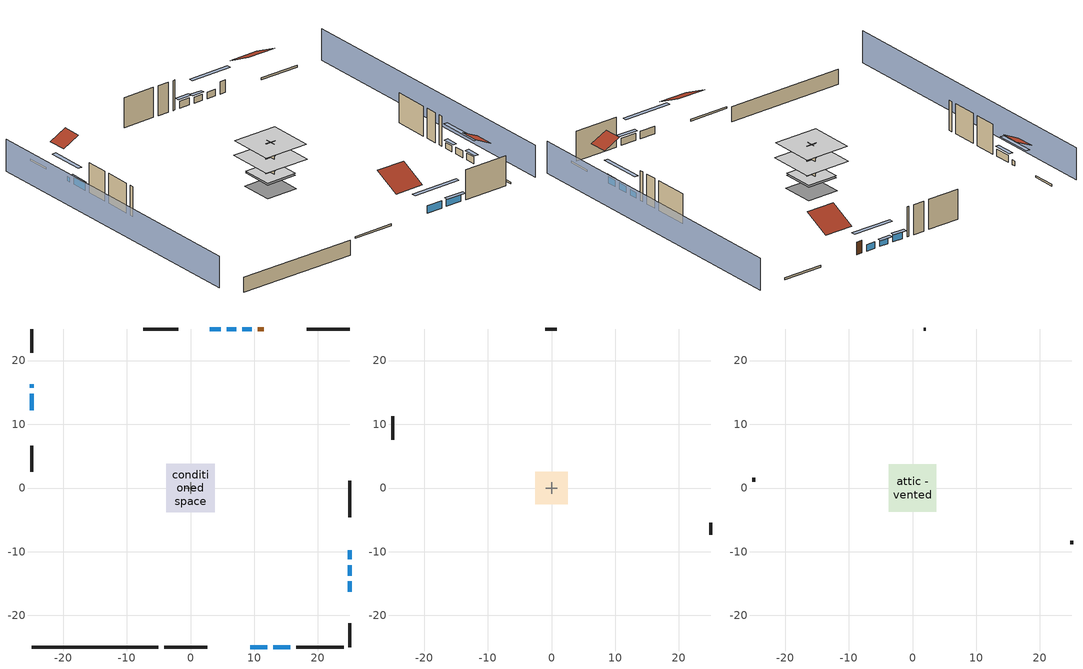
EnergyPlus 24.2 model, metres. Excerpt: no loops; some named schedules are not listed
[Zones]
conditioned space
 floor to garage (Floor1 construction): -2.59,-2.59 -2.59,2.59 2.59,2.59 2.59,-2.59 z0.3
 floor adiabatic (AdiabaticFloorConstruction): -3.82,-3.82 -3.82,3.82 3.82,3.82 3.82,-3.82 z2.74
 floor foundation (Slab2 construction): -2.7,-2.7 -2.7,2.7 2.7,2.7 2.7,-2.7 z-2.13
 wall outside (RimJoist1 construction): -4.12,-24.95 2.62,-24.95 z0.3:0.61
 wall outside (RimJoist2 construction): -24.95,24.95 -24.95,21.2 z0.3:0.61
 wall outside (RimJoist3 construction): 24.95,24.95 18.21,24.95 z0.3:0.61
 wall outside (RimJoist4 construction): 24.95,-24.95 24.95,-21.2 z0.3:0.61
 wall outside (AdiabaticWallConstruction 1): 11.48,24.95 10.57,24.95 z0.3:2.34
 wall outside (AdiabaticWallConstruction): 9.35,-24.95 12.04,-24.95 / 12.97,-24.95 15.66,-24.95 / -24.95,14.78 -24.95,12.16 z0.3:1.49; 24.95,-16.29 24.95,-14.67 / 24.95,-13.74 24.95,-12.12 z0.3:1.4; -24.95,16.29 -24.95,15.71 z0.3:1.07; 9.64,24.95 8.1,24.95 z0.3:1.34; 7.17,24.95 5.68,24.95 z0.3:1.28; 4.75,24.95 3.01,24.95 z0.3:1.46; 24.95,-11.19 24.95,-9.78 z0.3:1.25
 wall outside (Wall3 construction): 16.59,-24.95 24.02,-24.95 z0.3:5.18
 wall outside (Wall4 construction): -24.95,6.65 -24.95,2.52 z0.3:5.18
 wall outside (Wall7 construction): -1.95,24.95 -7.44,24.95 z0.3:5.18
 wall outside (Wall8 construction): 24.95,-4.56 24.95,1.13 z0.3:5.18
 wall foundation (FoundationWall1 construction): -24.95,-24.95 -5.05,-24.95 z-2.13:0.3
 wall to garage (Wall5 construction): 0.91,0 -0.91,0 z0.3:5.18
 wall to garage (Wall6 construction): 0,0.91 0,-0.91 z0.3:5.18
 window (WindowConstruction): 9.35,-24.95 12.04,-24.95 z0.3:1.49
 window (WindowConstruction 9): 24.95,-16.29 24.95,-14.67 z0.3:1.4
 window (WindowConstruction 1): 12.97,-24.95 15.66,-24.95 z0.3:1.49
 window (WindowConstruction 2): -24.95,16.29 -24.95,15.71 z0.3:1.07
 window (WindowConstruction 3): -24.95,14.78 -24.95,12.17 z0.3:1.49
 window (WindowConstruction 4): 9.64,24.95 8.1,24.95 z0.3:1.34
 window (WindowConstruction 5): 7.17,24.95 5.68,24.95 z0.3:1.28
 window (WindowConstruction 6): 4.75,24.95 3.01,24.95 z0.3:1.46
 window (WindowConstruction 7): 24.95,-13.74 24.95,-12.12 z0.3:1.4
 window (WindowConstruction 8): 24.95,-11.19 24.95,-9.78 z0.3:1.25
 door (Door): 11.48,24.95 10.57,24.95 z0.3:2.34
 ceiling adiabatic (AdiabaticFloorConstruction): 3.82,-3.82 3.82,3.82 -3.82,3.82 -3.82,-3.82 z2.74
garage
 floor foundation (Slab1 construction): -2.59,-2.59 -2.59,2.59 2.59,2.59 2.59,-2.59 z0
 wall outside (Wall1 construction): -24.95,11.24 -24.95,7.58 z0.3:5.18
 wall outside (Wall12 construction): 24.95,-7.31 24.95,-5.48 z0.3:5.18
 wall outside (Wall2 construction): 0.81,24.95 -1.02,24.95 z0.3:5.18
attic - vented
 floor to conditioned space (Floor2 construction Reversed): -3.74,-3.74 -3.74,3.74 3.74,3.74 3.74,-3.74 z5.18
 wall outside (Wall10 construction): 24.95,-8.85 24.95,-8.24 z0.3:5.18
 wall outside (Wall11 construction): 2.08,24.95 1.74,24.95 z0.3:5.18
 wall outside (Wall9 construction): -24.95,1.59 -24.95,0.98 z0.3:5.18
 roof outside (Roof1 construction): 8.42,-24.95,5.18 8.42,-20.59,7.36 3.55,-20.59,7.36 3.55,-24.95,5.18
 roof outside (Roof2 construction): -24.95,17.21,5.18 -22.22,17.21,6.55 -22.22,20.27,6.55 -24.95,20.27,5.18
 roof outside (Roof3 construction): 24.95,-17.21,5.18 22.22,-17.21,6.55 22.22,-20.27,6.55 24.95,-20.27,5.18
 roof outside (Roof4 construction): 12.41,24.95,5.18 12.41,20.59,7.36 17.28,20.59,7.36 17.28,24.95,5.18
shading: -29.52,24.95 -29.52,-24.95 / 29.52,-24.95 29.52,24.95 z0:5.18; 14.78,-24.95 6.61,-24.95 6.61,-25.56 14.78,-25.56 z4.24; 24.95,-14.36 24.95,-16.59 25.56,-16.59 25.56,-14.36 z1.71; 15.96,-24.95 12.66,-24.95 12.66,-25.56 15.96,-25.56 z1.8; -24.95,12.97 -24.95,19.03 -25.56,19.03 -25.56,12.97 z3.81; -24.95,11.86 -24.95,15.09 -25.56,15.09 -25.56,11.86 z1.8; 5.35,24.95 12.38,24.95 12.38,25.56 5.35,25.56 z4.08; 5.38,24.95 7.47,24.95 7.47,25.56 5.38,25.56 z1.58; 2.71,24.95 5.06,24.95 5.06,25.56 2.71,25.56 z1.77; 24.95,-9.38 24.95,-16.48 25.56,-16.48 25.56,-9.38 z4.15; 24.95,-9.47 24.95,-11.5 25.56,-11.5 25.56,-9.47 z1.55
[Building]
Building 1: Terrain=Suburbs
[Site:Location]
Portland Intl Arpt_OR: Latitude {deg}=45.59; Longitude {deg}=-122.6; Time Zone {hr}=-8; Elevation {m}=33; Keep Site Location Information=Yes
[Site:GroundTemperature:Shallow]
10.2558, 8.96328, 8.85977, 9.47314, 11.9355, 14.3863, 16.5111, 17.8571, 17.9714, 16.8767, 14.8061, 12.4304
[Site:WaterMainsTemperature]
Calculation Method=Schedule; Temperature Schedule=mains temperature schedule
[Material] Roughness=Rough; Thermal Absorptance=0.9
Name | Thickness {m} | Conductivity {W/m-K} | Density {kg/m3} | Specific Heat {J/kg-K} | Solar Absorptance | Visible Absorptance
asphalt or fiberglass shingles | 0.00635 | 0.162714 | 1121.4 | 1465.45 | 0.85 | 0.85
ceiling loosefill ins | 0.254 | 0.0480833 | 16.02 | 1046.75 | 0.7 | 0.7
ceiling stud and cavity | 0.1397 | 0.104117 | 65.682 | 1177.47 | 0.7 | 0.7
composite shingle siding | 0.00635 | 0.162714 | 1121.4 | 1465.45 | 0.7 | 0.7
concrete 4.0 in. | 0.1016 | 1.803125 | 2242.8 | 837.4 | 0.7 | 0.7
concrete 8.0 in. | 0.2032 | 1.803125 | 2242.8 | 837.4 | 0.7 | 0.7
door material | 0.04445 | 0.0612267 | 512.64 | 1214.23 | 0.7 | 0.7
exterior vertical ins | 0.077724 | 0.029427 | 32.04 | 1214.23 | 0.7 | 0.7
floor covering | 0.0127 | 0.0433444 | 54.468 | 1339.84 | 0.6 | 0.6
floor covering 1 | 0.0127 | 0.0450781 | 54.468 | 1339.84 | 0.9 | 0.9
floor rigid ins; wall rigid ins 3 | 0.512978 | 0.029427 | 32.04 | 1214.23 | 0.7 | 0.7
floor stud and cavity | 0.1397 | 0.923637 | 92.3553 | 1139.71 | 0.7 | 0.7
floor stud and cavity 1 | 0.1397 | 1.75129 | 37.0049 | 1207.88 | 0.7 | 0.7
furniture material conditioned space 1; furniture material garage 1 | 0.1524 | 0.115458 | 640.8 | 1214.23 | 0.6 | 0.6
gypsum board | 0.0127 | 0.160291 | 801 | 837.4 | 0.6 | 0.6
gypsum board 1 | 0.0127 | 0.160291 | 801 | 837.4 | 0.7 | 0.7
osb sheathing 0.5 in. | 0.0127 | 0.115458 | 512.64 | 1214.23 | 0.6 | 0.6
osb sheathing 0.5 in. 1 | 0.0127 | 0.115458 | 512.64 | 1214.23 | 0.7 | 0.7
osb sheathing 0.75 in. | 0.01905 | 0.115458 | 512.64 | 1214.23 | 0.7 | 0.7
osb sheathing 2.0 in. | 0.0508 | 0.115458 | 512.64 | 1214.23 | 0.7 | 0.7
rim joist rigid ins; wall rigid ins; wall rigid ins 1; wall rigid ins 2 | 0.051816 | 0.029427 | 32.04 | 1214.23 | 0.7 | 0.7
rim joist stud and cavity | 0.0508 | 0.0640738 | 125.044 | 1163.47 | 0.6 | 0.6
roof rigid ins | 0.00281632 | 0.029427 | 32.04 | 1214.23 | 0.7 | 0.7
wall stud and cavity | 0.1397 | 0.348479 | 139.0536 | 1170.24 | 0.6 | 0.6
wall stud and cavity 1 | 0.1397 | 0.207325 | 139.0536 | 1170.24 | 0.7 | 0.7
wall stud and cavity 2 | 0.1397 | 0.222524 | 139.0536 | 1170.24 | 0.7 | 0.7
wall stud and cavity 3 | 0.0889 | 0.380278 | 52.3479 | 1209.89 | 0.7 | 0.7
wall stud and cavity 4 | 0.0889 | 0.391764 | 83.0341 | 1211.67 | 0.7 | 0.7
wood siding; wood siding 1 | 0.0254 | 0.102417 | 544.68 | 1172.36 | 0.7 | 0.7
[WindowMaterial:SimpleGlazingSystem]
WindowMaterial: U-Factor {W/m2-K}=2.78222; Solar Heat Gain Coefficient=0.56
[Construction]
AdiabaticFloorConstruction: floor stud and cavity 1, floor rigid ins, osb sheathing 0.75 in., floor covering
AdiabaticWallConstruction: wood siding, wall rigid ins 3, wall stud and cavity 3, gypsum board
AdiabaticWallConstruction 1: wood siding 1, wall rigid ins 3, wall stud and cavity 3, gypsum board
Door: door material
Floor1 construction: floor stud and cavity, osb sheathing 0.75 in., floor covering
Floor2 construction Reversed: gypsum board, ceiling stud and cavity, ceiling loosefill ins
FoundationWall1 construction: concrete 8.0 in., gypsum board 1
furniture construction conditioned space 1: furniture material conditioned space 1
furniture construction garage 1: furniture material garage 1
PartitionWallConstruction: gypsum board, wall stud and cavity 4, gypsum board
RimJoist1 construction; RimJoist2 construction; RimJoist3 construction; RimJoist4 construction: composite shingle siding, rim joist rigid ins, osb sheathing 2.0 in., rim joist stud and cavity
Roof1 construction; Roof2 construction; Roof3 construction; Roof4 construction: asphalt or fiberglass shingles, roof rigid ins, osb sheathing 0.5 in.
Slab1 construction: concrete 4.0 in.
Slab2 construction: concrete 4.0 in., floor covering 1
Wall1 construction; Wall10 construction; Wall11 construction; Wall12 construction; Wall2 construction; Wall9 construction: composite shingle siding, osb sheathing 0.5 in. 1, wall stud and cavity
Wall3 construction; Wall4 construction: composite shingle siding, wall rigid ins, osb sheathing 0.5 in. 1, wall stud and cavity 1, gypsum board
Wall5 construction: wall rigid ins 1, osb sheathing 0.5 in. 1, wall stud and cavity 2, gypsum board
Wall6 construction: wall rigid ins 2, osb sheathing 0.5 in. 1, wall stud and cavity 2, gypsum board
Wall7 construction; Wall8 construction: composite shingle siding, wall rigid ins 2, osb sheathing 0.5 in. 1, wall stud and cavity 1, gypsum board
WindowConstruction; WindowConstruction 1; WindowConstruction 2; WindowConstruction 3; WindowConstruction 4; WindowConstruction 5; WindowConstruction 6; WindowConstruction 7; WindowConstruction 8; WindowConstruction 9: WindowMaterial
[Zone] Multiplier=1; Part of Total Floor Area=Yes
Name | Volume {m3}
attic - vented | 31.1204
conditioned space | 278.185
garage | 65.242
[Space]
Name | Zone | Volume {m3}
attic - vented 1 | attic - vented | 31.1204
conditioned space 1 | conditioned space | 278.185
garage 1 | garage | 65.242
[ZoneInfiltration:EffectiveLeakageArea] Schedule=Always On Discrete
Name | Zone or Space | Effective Air Leakage Area {cm2} | Stack Coefficient | Wind Coefficient
infil attic - vented 1 | attic - vented 1 | 1861.9 | 0.000116217 | 4.097e-05
infil garage 1 | garage 1 | 203.878 | 0.000129147 | 4.64657e-05
[ZoneMixing]
whole house fan mix: Zone or Space=attic - vented; Schedule=Always On Continuous; Design Flow Rate Calculation Method=Flow/Zone; Design Flow Rate {m3/s}=0; Source Zone or Space=conditioned space
[SurfaceProperty:ExposedFoundationPerimeter] Exposed Perimeter Calculation Method=TotalExposedPerimeter
Name | Total Exposed Perimeter {m}
Slab2 | 19.90344
Slab1 | 14.6304
[SurfaceProperty:IncidentSolarMultiplier] Incident Solar Multiplier=1; Incident Solar Multiplier Schedule=trans schedule winter=0.85 summer=0.7
Window1; Window10; Window2; Window3; Window4; Window5; Window6; Window7; Window8; Window9
[InternalMass]
Name | Construction | Zone or ZoneList | Space or SpaceList | Surface Area {m2}
furniture mass conditioned space 1 | furniture construction conditioned space 1 | conditioned space | conditioned space 1 | 45.63397
partition wall mass | PartitionWallConstruction | conditioned space | conditioned space 1 | 114.085
furniture mass garage 1 | furniture construction garage 1 | garage | garage 1 | 2.67561
[Lights] Design Level Calculation Method=LightingLevel; Return Air Fraction=0; Fraction Radiant=0.6; Fraction Visible=0.2; Fraction Replaceable=1
Name | Zone or ZoneList or Space or SpaceList | Schedule | Lighting Level {W}
interior lighting | conditioned space 1 | lighting_interior | 213.448
garage lighting | garage 1 | lighting_garage | 10.8156
[People]
occupants: Zone or ZoneList or Space or SpaceList=conditioned space 1; Number of People Schedule=occupants; Number of People Calculation Method=People; Number of People=1; Fraction Radiant=0.314171; Sensible Heat Fraction=0.56303; Activity Level Schedule=occupants activity schedule; Carbon Dioxide Generation Rate {m3/s-W}=0; Enable ASHRAE 55 Comfort Warnings=No; Mean Radiant Temperature Calculation Type=EnclosureAveraged
[ElectricEquipment] Zone or ZoneList or Space or SpaceList=conditioned space 1; Design Level Calculation Method=EquipmentLevel
Name | Schedule | Design Level {W} | Fraction Latent | Fraction Radiant | Fraction Lost
clothes dryer | clothes_dryer | 657.677 | 0.015 | 0.081 | 0.85
clothes washer | clothes_washer | 297.717 | 0.03 | 0.162 | 0.7
cooking range | cooking_range | 1414.73 | 0.08 | 0.432 | 0.2
dishwasher | dishwasher | 492.211 | 0.3 | 0.18 | 0.4
fridge | fridge schedule | 54.7945 | 0 | 0.6 | 0
mech vent bath fan 0 | mech vent bath fan 0 schedule | 15 | 0 | 0 | 1
mech vent house fan | mech vent house fan schedule | 0 | 0 | 0 | 1
mech vent house fan cfis | mech vent house fan cfis schedule | 0 | 0 | 0 | 0
mech vent range fan 0 | mech vent range fan 0 schedule | 30 | 0 | 0 | 1
misc permanent spa pump | misc permanent spa pump schedule | 262.283 | 0 | 0 | 1
misc plug loads | plug_loads_other | 246.392 | 0.021 | 0.558 | 0.049
misc tv | plug_loads_tv | 294.83 | 0 | 0.6 | 0
whole house fan | Always On Discrete | 0 | 0 | 0 | 1
[OtherEquipment] Design Level Calculation Method=EquipmentLevel
Name | Fuel Type | Zone or ZoneList or Space or SpaceList | Schedule | Design Level {W} | Fraction Latent | Fraction Radiant | Fraction Lost
clothes dryer 1 | NaturalGas | conditioned space 1 | clothes_dryer | 8737.34 | 0.015 | 0.081 | 0.85
cooking range 1 | Electricity | conditioned space 1 | cooking_range | 0 | 0.08 | 0.432 | 0.2
general water use latent | None | conditioned space 1 | general water use schedule | 25.6591 | 1 | 0 | 0
general water use sensible | None | conditioned space 1 | general water use schedule | -25.2881 | 0 | 0.6 | 0
mech vent house fan latent load | None | conditioned space 1 | Always On Discrete | 0 | 1 | 0 | 0
mech vent house fan sensible load | None | conditioned space 1 | Always On Discrete | 0 | 0 | 0 | 0
misc permanent spa heater | NaturalGas | conditioned space 1 | misc permanent spa heater schedule | 569.487 | 0 | 0 | 1
water heater energy adjustment1 | Electricity | garage 1 | Always On Discrete | 0.01 | 0 | 0 | 1
water heater lat | None | garage 1 | Always On Discrete | 0 | 1 | 0 | 0
water heater sens | None | garage 1 | Always On Discrete | 0 | 0 | 0 | 0
[ZoneInfiltration:DesignFlowRate] Zone or ZoneList or Space or SpaceList=conditioned space 1; Schedule=Always On Discrete; Design Flow Rate Calculation Method=Flow/Zone; Design Flow Rate {m3/s}=0
infil flow; natural vent flow; whole house fan flow
[Foundation:Kiva] Wall Depth Below Slab {m}=0.2032
Name | Initial Indoor Air Temperature {C} | Wall Height Above Grade {m} | Custom Block Material Name 1 | Custom Block Depth 1 {m} | Custom Block X Position 1 {m} | Custom Block Z Position 1 {m}
Foundation Kiva 1 | 13.4258 | 0.1016
Foundation Kiva 2 | 15 | 0.3048 | exterior vertical ins | 2.4384 | 0.2159 | 0
[Foundation:Kiva:Settings]
Soil Conductivity {W/m-K}=1.3848; Soil Density {kg/m3}=1842.3; Soil Specific Heat {J/kg-K}=418.7; Ground Solar Absorptivity=0.9; Ground Thermal Absorptivity=0.9; Ground Surface Roughness {m}=0.03; Far-Field Width {m}=40; Deep-Ground Boundary Condition=ZeroFlux; Deep-Ground Depth {m}=40; Minimum Cell Dimension {m}=0.2; Maximum Cell Growth Coefficient=3; Simulation Timestep=Timestep
[Exterior:Lights]
exterior lighting: Schedule=exterior lighting schedule; Design Level {W}=9.28603
[EnergyManagementSystem:Sensor] Output:Variable or Output:Meter Index Key=garage
Name | Output:Variable or Output:Meter
water_heater_amb_rh | Zone Air Relative Humidity
water_heater_amb_temp | Zone Mean Air Temperature
[Schedule:Constant]
Name | Hourly Value
Always On Continuous; mech vent house fan schedule; mech vent house fan cfis schedule; Always On Discrete | 1
occupants activity schedule | 117.228
fridge schedule | 0
[Schedule:Week:Daily]
trans schedule winter=0.85 summer=0.7 Week Rule - Jan1-May26: trans schedule winter=0.85 summer=0.7 day, trans schedule winter=0.85 summer=0.7 day, trans schedule winter=0.85 summer=0.7 day, trans schedule winter=0.85 summer=0.7 day, trans schedule winter=0.85 summer=0.7 day, trans schedule winter=0.85 summer=0.7 day, trans schedule winter=0.85 summer=0.7 day, trans schedule winter=0.85 summer=0.7 default day, trans schedule winter=0.85 summer=0.7 default day, trans schedule winter=0.85 summer=0.7 default day, trans schedule winter=0.85 summer=0.7 default day, trans schedule winter=0.85 summer=0.7 default day
trans schedule winter=0.85 summer=0.7 Week Rule - May27-Jun2: trans schedule winter=0.85 summer=0.7 day, trans schedule winter=0.85 summer=0.7 day, trans schedule winter=0.85 summer=0.7 day, trans schedule winter=0.85 summer=0.7 day, trans schedule winter=0.85 summer=0.7 day, trans schedule winter=0.85 summer=0.7 day 1, trans schedule winter=0.85 summer=0.7 day 1, trans schedule winter=0.85 summer=0.7 default day, trans schedule winter=0.85 summer=0.7 default day, trans schedule winter=0.85 summer=0.7 default day, trans schedule winter=0.85 summer=0.7 default day, trans schedule winter=0.85 summer=0.7 default day
trans schedule winter=0.85 summer=0.7 Week Rule - Jun3-Sep29: trans schedule winter=0.85 summer=0.7 day 1, trans schedule winter=0.85 summer=0.7 day 1, trans schedule winter=0.85 summer=0.7 day 1, trans schedule winter=0.85 summer=0.7 day 1, trans schedule winter=0.85 summer=0.7 day 1, trans schedule winter=0.85 summer=0.7 day 1, trans schedule winter=0.85 summer=0.7 day 1, trans schedule winter=0.85 summer=0.7 default day, trans schedule winter=0.85 summer=0.7 default day, trans schedule winter=0.85 summer=0.7 default day, trans schedule winter=0.85 summer=0.7 default day, trans schedule winter=0.85 summer=0.7 default day
trans schedule winter=0.85 summer=0.7 Week Rule - Sep30-Oct6: trans schedule winter=0.85 summer=0.7 day 1, trans schedule winter=0.85 summer=0.7 day 2, trans schedule winter=0.85 summer=0.7 day 2, trans schedule winter=0.85 summer=0.7 day 2, trans schedule winter=0.85 summer=0.7 day 2, trans schedule winter=0.85 summer=0.7 day 2, trans schedule winter=0.85 summer=0.7 day 2, trans schedule winter=0.85 summer=0.7 default day, trans schedule winter=0.85 summer=0.7 default day, trans schedule winter=0.85 summer=0.7 default day, trans schedule winter=0.85 summer=0.7 default day, trans schedule winter=0.85 summer=0.7 default day
trans schedule winter=0.85 summer=0.7 Week Rule - Oct7-Dec31: trans schedule winter=0.85 summer=0.7 day 2, trans schedule winter=0.85 summer=0.7 day 2, trans schedule winter=0.85 summer=0.7 day 2, trans schedule winter=0.85 summer=0.7 day 2, trans schedule winter=0.85 summer=0.7 day 2, trans schedule winter=0.85 summer=0.7 day 2, trans schedule winter=0.85 summer=0.7 day 2, trans schedule winter=0.85 summer=0.7 default day, trans schedule winter=0.85 summer=0.7 default day, trans schedule winter=0.85 summer=0.7 default day, trans schedule winter=0.85 summer=0.7 default day, trans schedule winter=0.85 summer=0.7 default day
mech vent bath fan 0 schedule Week Rule - Jan1-Dec31: mech vent bath fan 0 schedule day, mech vent bath fan 0 schedule day, mech vent bath fan 0 schedule day, mech vent bath fan 0 schedule day, mech vent bath fan 0 schedule day, mech vent bath fan 0 schedule day, mech vent bath fan 0 schedule day, mech vent bath fan 0 schedule default day, mech vent bath fan 0 schedule default day, mech vent bath fan 0 schedule default day, mech vent bath fan 0 schedule default day, mech vent bath fan 0 schedule default day
mech vent range fan 0 schedule Week Rule - Jan1-Dec31: mech vent range fan 0 schedule day, mech vent range fan 0 schedule day, mech vent range fan 0 schedule day, mech vent range fan 0 schedule day, mech vent range fan 0 schedule day, mech vent range fan 0 schedule day, mech vent range fan 0 schedule day, mech vent range fan 0 schedule default day, mech vent range fan 0 schedule default day, mech vent range fan 0 schedule default day, mech vent range fan 0 schedule default day, mech vent range fan 0 schedule default day
misc permanent spa pump schedule Week Rule - Jan1-Jan27: misc permanent spa pump schedule day, misc permanent spa pump schedule day, misc permanent spa pump schedule day, misc permanent spa pump schedule day, misc permanent spa pump schedule day, misc permanent spa pump schedule day, misc permanent spa pump schedule day, misc permanent spa pump schedule default day, misc permanent spa pump schedule default day, misc permanent spa pump schedule default day, misc permanent spa pump schedule default day, misc permanent spa pump schedule default day
misc permanent spa pump schedule Week Rule - Jan28-Feb3: misc permanent spa pump schedule day, misc permanent spa pump schedule day, misc permanent spa pump schedule day, misc permanent spa pump schedule day, misc permanent spa pump schedule day 1, misc permanent spa pump schedule day 1, misc permanent spa pump schedule day 1, misc permanent spa pump schedule default day, misc permanent spa pump schedule default day, misc permanent spa pump schedule default day, misc permanent spa pump schedule default day, misc permanent spa pump schedule default day
misc permanent spa pump schedule Week Rule - Feb4-Feb24: misc permanent spa pump schedule day 1, misc permanent spa pump schedule day 1, misc permanent spa pump schedule day 1, misc permanent spa pump schedule day 1, misc permanent spa pump schedule day 1, misc permanent spa pump schedule day 1, misc permanent spa pump schedule day 1, misc permanent spa pump schedule default day, misc permanent spa pump schedule default day, misc permanent spa pump schedule default day, misc permanent spa pump schedule default day, misc permanent spa pump schedule default day
misc permanent spa pump schedule Week Rule - Feb25-Mar3: misc permanent spa pump schedule day 1, misc permanent spa pump schedule day 1, misc permanent spa pump schedule day 1, misc permanent spa pump schedule day 1, misc permanent spa pump schedule day 2, misc permanent spa pump schedule day 2, misc permanent spa pump schedule day 2, misc permanent spa pump schedule default day, misc permanent spa pump schedule default day, misc permanent spa pump schedule default day, misc permanent spa pump schedule default day, misc permanent spa pump schedule default day
misc permanent spa pump schedule Week Rule - Mar4-Mar31: misc permanent spa pump schedule day 2, misc permanent spa pump schedule day 2, misc permanent spa pump schedule day 2, misc permanent spa pump schedule day 2, misc permanent spa pump schedule day 2, misc permanent spa pump schedule day 2, misc permanent spa pump schedule day 2, misc permanent spa pump schedule default day, misc permanent spa pump schedule default day, misc permanent spa pump schedule default day, misc permanent spa pump schedule default day, misc permanent spa pump schedule default day
misc permanent spa pump schedule Week Rule - Apr1-Apr28: misc permanent spa pump schedule day 3, misc permanent spa pump schedule day 3, misc permanent spa pump schedule day 3, misc permanent spa pump schedule day 3, misc permanent spa pump schedule day 3, misc permanent spa pump schedule day 3, misc permanent spa pump schedule day 3, misc permanent spa pump schedule default day, misc permanent spa pump schedule default day, misc permanent spa pump schedule default day, misc permanent spa pump schedule default day, misc permanent spa pump schedule default day
misc permanent spa pump schedule Week Rule - Apr29-May5: misc permanent spa pump schedule day 3, misc permanent spa pump schedule day 3, misc permanent spa pump schedule day 4, misc permanent spa pump schedule day 4, misc permanent spa pump schedule day 4, misc permanent spa pump schedule day 4, misc permanent spa pump schedule day 4, misc permanent spa pump schedule default day, misc permanent spa pump schedule default day, misc permanent spa pump schedule default day, misc permanent spa pump schedule default day, misc permanent spa pump schedule default day
misc permanent spa pump schedule Week Rule - May6-May26: misc permanent spa pump schedule day 4, misc permanent spa pump schedule day 4, misc permanent spa pump schedule day 4, misc permanent spa pump schedule day 4, misc permanent spa pump schedule day 4, misc permanent spa pump schedule day 4, misc permanent spa pump schedule day 4, misc permanent spa pump schedule default day, misc permanent spa pump schedule default day, misc permanent spa pump schedule default day, misc permanent spa pump schedule default day, misc permanent spa pump schedule default day
misc permanent spa pump schedule Week Rule - May27-Jun2: misc permanent spa pump schedule day 4, misc permanent spa pump schedule day 4, misc permanent spa pump schedule day 4, misc permanent spa pump schedule day 4, misc permanent spa pump schedule day 4, misc permanent spa pump schedule day 5, misc permanent spa pump schedule day 5, misc permanent spa pump schedule default day, misc permanent spa pump schedule default day, misc permanent spa pump schedule default day, misc permanent spa pump schedule default day, misc permanent spa pump schedule default day
misc permanent spa pump schedule Week Rule - Jun3-Jun30: misc permanent spa pump schedule day 5, misc permanent spa pump schedule day 5, misc permanent spa pump schedule day 5, misc permanent spa pump schedule day 5, misc permanent spa pump schedule day 5, misc permanent spa pump schedule day 5, misc permanent spa pump schedule day 5, misc permanent spa pump schedule default day, misc permanent spa pump schedule default day, misc permanent spa pump schedule default day, misc permanent spa pump schedule default day, misc permanent spa pump schedule default day
misc permanent spa pump schedule Week Rule - Jul1-Aug25: misc permanent spa pump schedule day 6, misc permanent spa pump schedule day 6, misc permanent spa pump schedule day 6, misc permanent spa pump schedule day 6, misc permanent spa pump schedule day 6, misc permanent spa pump schedule day 6, misc permanent spa pump schedule day 6, misc permanent spa pump schedule default day, misc permanent spa pump schedule default day, misc permanent spa pump schedule default day, misc permanent spa pump schedule default day, misc permanent spa pump schedule default day
misc permanent spa pump schedule Week Rule - Aug26-Sep1: misc permanent spa pump schedule day 6, misc permanent spa pump schedule day 6, misc permanent spa pump schedule day 6, misc permanent spa pump schedule day 6, misc permanent spa pump schedule day 6, misc permanent spa pump schedule day 6, misc permanent spa pump schedule day 7, misc permanent spa pump schedule default day, misc permanent spa pump schedule default day, misc permanent spa pump schedule default day, misc permanent spa pump schedule default day, misc permanent spa pump schedule default day
misc permanent spa pump schedule Week Rule - Sep2-Sep29: misc permanent spa pump schedule day 7, misc permanent spa pump schedule day 7, misc permanent spa pump schedule day 7, misc permanent spa pump schedule day 7, misc permanent spa pump schedule day 7, misc permanent spa pump schedule day 7, misc permanent spa pump schedule day 7, misc permanent spa pump schedule default day, misc permanent spa pump schedule default day, misc permanent spa pump schedule default day, misc permanent spa pump schedule default day, misc permanent spa pump schedule default day
misc permanent spa pump schedule Week Rule - Sep30-Oct6: misc permanent spa pump schedule day 7, misc permanent spa pump schedule day 8, misc permanent spa pump schedule day 8, misc permanent spa pump schedule day 8, misc permanent spa pump schedule day 8, misc permanent spa pump schedule day 8, misc permanent spa pump schedule day 8, misc permanent spa pump schedule default day, misc permanent spa pump schedule default day, misc permanent spa pump schedule default day, misc permanent spa pump schedule default day, misc permanent spa pump schedule default day
misc permanent spa pump schedule Week Rule - Oct7-Oct27: misc permanent spa pump schedule day 8, misc permanent spa pump schedule day 8, misc permanent spa pump schedule day 8, misc permanent spa pump schedule day 8, misc permanent spa pump schedule day 8, misc permanent spa pump schedule day 8, misc permanent spa pump schedule day 8, misc permanent spa pump schedule default day, misc permanent spa pump schedule default day, misc permanent spa pump schedule default day, misc permanent spa pump schedule default day, misc permanent spa pump schedule default day
misc permanent spa pump schedule Week Rule - Oct28-Nov3: misc permanent spa pump schedule day 8, misc permanent spa pump schedule day 8, misc permanent spa pump schedule day 8, misc permanent spa pump schedule day 8, misc permanent spa pump schedule day 9, misc permanent spa pump schedule day 9, misc permanent spa pump schedule day 9, misc permanent spa pump schedule default day, misc permanent spa pump schedule default day, misc permanent spa pump schedule default day, misc permanent spa pump schedule default day, misc permanent spa pump schedule default day
misc permanent spa pump schedule Week Rule - Nov4-Nov24: misc permanent spa pump schedule day 9, misc permanent spa pump schedule day 9, misc permanent spa pump schedule day 9, misc permanent spa pump schedule day 9, misc permanent spa pump schedule day 9, misc permanent spa pump schedule day 9, misc permanent spa pump schedule day 9, misc permanent spa pump schedule default day, misc permanent spa pump schedule default day, misc permanent spa pump schedule default day, misc permanent spa pump schedule default day, misc permanent spa pump schedule default day
misc permanent spa pump schedule Week Rule - Nov25-Dec1: misc permanent spa pump schedule day 9, misc permanent spa pump schedule day 9, misc permanent spa pump schedule day 9, misc permanent spa pump schedule day 9, misc permanent spa pump schedule day 9, misc permanent spa pump schedule day 9, misc permanent spa pump schedule day 10, misc permanent spa pump schedule default day, misc permanent spa pump schedule default day, misc permanent spa pump schedule default day, misc permanent spa pump schedule default day, misc permanent spa pump schedule default day
misc permanent spa pump schedule Week Rule - Dec2-Dec31: misc permanent spa pump schedule day 10, misc permanent spa pump schedule day 10, misc permanent spa pump schedule day 10, misc permanent spa pump schedule day 10, misc permanent spa pump schedule day 10, misc permanent spa pump schedule day 10, misc permanent spa pump schedule day 10, misc permanent spa pump schedule default day, misc permanent spa pump schedule default day, misc permanent spa pump schedule default day, misc permanent spa pump schedule default day, misc permanent spa pump schedule default day
general water use schedule Week Rule - Jan1-Dec31: general water use schedule day, general water use schedule day, general water use schedule day, general water use schedule day, general water use schedule day, general water use schedule day, general water use schedule day, general water use schedule default day, general water use schedule default day, general water use schedule default day, general water use schedule default day, general water use schedule default day
misc permanent spa heater schedule Week Rule - Jan1-Jan27: misc permanent spa heater schedule day, misc permanent spa heater schedule day, misc permanent spa heater schedule day, misc permanent spa heater schedule day, misc permanent spa heater schedule day, misc permanent spa heater schedule day, misc permanent spa heater schedule day, misc permanent spa heater schedule default day, misc permanent spa heater schedule default day, misc permanent spa heater schedule default day, misc permanent spa heater schedule default day, misc permanent spa heater schedule default day
[Schedule:Year]
trans schedule winter=0.85 summer=0.7: trans schedule winter=0.85 summer=0.7 Week Rule - Jan1-May26, 1, 1, 5, 26, trans schedule winter=0.85 summer=0.7 Week Rule - May27-Jun2, 5, 27, 6, 2, trans schedule winter=0.85 summer=0.7 Week Rule - Jun3-Sep29, 6, 3, 9, 29, trans schedule winter=0.85 summer=0.7 Week Rule - Sep30-Oct6, 9, 30, 10, 6, trans schedule winter=0.85 summer=0.7 Week Rule - Oct7-Dec31, 10, 7, 12, 31
mech vent bath fan 0 schedule: mech vent bath fan 0 schedule Week Rule - Jan1-Dec31, 1, 1, 12, 31
mech vent range fan 0 schedule: mech vent range fan 0 schedule Week Rule - Jan1-Dec31, 1, 1, 12, 31
misc permanent spa pump schedule: misc permanent spa pump schedule Week Rule - Jan1-Jan27, 1, 1, 1, 27, misc permanent spa pump schedule Week Rule - Jan28-Feb3, 1, 28, 2, 3, misc permanent spa pump schedule Week Rule - Feb4-Feb24, 2, 4, 2, 24, misc permanent spa pump schedule Week Rule - Feb25-Mar3, 2, 25, 3, 3, misc permanent spa pump schedule Week Rule - Mar4-Mar31, 3, 4, 3, 31, misc permanent spa pump schedule Week Rule - Apr1-Apr28, 4, 1, 4, 28, misc permanent spa pump schedule Week Rule - Apr29-May5, 4, 29, 5, 5, misc permanent spa pump schedule Week Rule - May6-May26, 5, 6, 5, 26, misc permanent spa pump schedule Week Rule - May27-Jun2, 5, 27, 6, 2, misc permanent spa pump schedule Week Rule - Jun3-Jun30, 6, 3, 6, 30, misc permanent spa pump schedule Week Rule - Jul1-Aug25, 7, 1, 8, 25, misc permanent spa pump schedule Week Rule - Aug26-Sep1, 8, 26, 9, 1, misc permanent spa pump schedule Week Rule - Sep2-Sep29, 9, 2, 9, 29, misc permanent spa pump schedule Week Rule - Sep30-Oct6, 9, 30, 10, 6, misc permanent spa pump schedule Week Rule - Oct7-Oct27, 10, 7, 10, 27, misc permanent spa pump schedule Week Rule - Oct28-Nov3, 10, 28, 11, 3, misc permanent spa pump schedule Week Rule - Nov4-Nov24, 11, 4, 11, 24, misc permanent spa pump schedule Week Rule - Nov25-Dec1, 11, 25, 12, 1, misc permanent spa pump schedule Week Rule - Dec2-Dec31, 12, 2, 12, 31
general water use schedule: general water use schedule Week Rule - Jan1-Dec31, 1, 1, 12, 31
misc permanent spa heater schedule: misc permanent spa heater schedule Week Rule - Jan1-Jan27, 1, 1, 1, 27, misc permanent spa heater schedule Week Rule - Jan28-Feb3, 1, 28, 2, 3, misc permanent spa heater schedule Week Rule - Feb4-Feb24, 2, 4, 2, 24, misc permanent spa heater schedule Week Rule - Feb25-Mar3, 2, 25, 3, 3, misc permanent spa heater schedule Week Rule - Mar4-May26, 3, 4, 5, 26, misc permanent spa heater schedule Week Rule - May27-Jun2, 5, 27, 6, 2, misc permanent spa heater schedule Week Rule - Jun3-Sep29, 6, 3, 9, 29, misc permanent spa heater schedule Week Rule - Sep30-Oct6, 9, 30, 10, 6, misc permanent spa heater schedule Week Rule - Oct7-Oct27, 10, 7, 10, 27, misc permanent spa heater schedule Week Rule - Oct28-Nov3, 10, 28, 11, 3, misc permanent spa heater schedule Week Rule - Nov4-Nov24, 11, 4, 11, 24, misc permanent spa heater schedule Week Rule - Nov25-Dec1, 11, 25, 12, 1, misc permanent spa heater schedule Week Rule - Dec2-Dec31, 12, 2, 12, 31
exterior lighting schedule: exterior lighting schedule Week Rule - Jan1-Jan27, 1, 1, 1, 27, exterior lighting schedule Week Rule - Jan28-Feb3, 1, 28, 2, 3, exterior lighting schedule Week Rule - Feb4-Feb24, 2, 4, 2, 24, exterior lighting schedule Week Rule - Feb25-Mar3, 2, 25, 3, 3, exterior lighting schedule Week Rule - Mar4-Mar31, 3, 4, 3, 31, exterior lighting schedule Week Rule - Apr1-Apr28, 4, 1, 4, 28, exterior lighting schedule Week Rule - Apr29-May5, 4, 29, 5, 5, exterior lighting schedule Week Rule - May6-May26, 5, 6, 5, 26, exterior lighting schedule Week Rule - May27-Jun2, 5, 27, 6, 2, exterior lighting schedule Week Rule - Jun3-Jun30, 6, 3, 6, 30, exterior lighting schedule Week Rule - Jul1-Jul28, 7, 1, 7, 28, exterior lighting schedule Week Rule - Jul29-Aug4, 7, 29, 8, 4, exterior lighting schedule Week Rule - Aug5-Aug25, 8, 5, 8, 25, exterior lighting schedule Week Rule - Aug26-Sep1, 8, 26, 9, 1, exterior lighting schedule Week Rule - Sep2-Sep29, 9, 2, 9, 29, exterior lighting schedule Week Rule - Sep30-Oct6, 9, 30, 10, 6, exterior lighting schedule Week Rule - Oct7-Oct27, 10, 7, 10, 27, exterior lighting schedule Week Rule - Oct28-Nov3, 10, 28, 11, 3, exterior lighting schedule Week Rule - Nov4-Nov24, 11, 4, 11, 24, exterior lighting schedule Week Rule - Nov25-Dec1, 11, 25, 12, 1, exterior lighting schedule Week Rule - Dec2-Dec31, 12, 2, 12, 31
[Schedule:File] File=in.schedules.csv; Rows to Skip at Top=1; Number of Hours of Data=8760; Column Separator=Comma; Interpolate to Timestep=Yes; Minutes per Item=15; Adjust Schedule for Daylight Savings=Yes
Name | Column Number
lighting_interior | 4
occupants | 1
clothes_dryer | 10
clothes_washer | 9
cooking_range | 11
dishwasher | 7
plug_loads_other | 2
plug_loads_tv | 3
lighting_garage | 5
[Schedule:Compact]
mains temperature schedule: Through: 01/01, For: AllDays, Until: 24:00, 13.0633, Through: 01/02, For: AllDays, Until: 24:00, 13.0189, Through: 01/03, For: AllDays, Until: 24:00, 12.975, Through: 01/04, For: AllDays, Until: 24:00, 12.9328, Through: 01/05, For: AllDays, Until: 24:00, 12.8917, Through: 01/06, For: AllDays, Until: 24:00, 12.8517, Through: 01/07, For: AllDays, Until: 24:00, 12.8122, Through: 01/08, For: AllDays, Until: 24:00, 12.7744, Through: 01/09, For: AllDays, Until: 24:00, 12.7378, Through: 01/10, For: AllDays, Until: 24:00, 12.7017, Through: 01/11, For: AllDays, Until: 24:00, 12.6672, Through: 01/12, For: AllDays, Until: 24:00, 12.6339, Through: 01/13, For: AllDays, Until: 24:00, 12.6017, Through: 01/14, For: AllDays, Until: 24:00, 12.5706, Through: 01/15, For: AllDays, Until: 24:00, 12.5411, Through: 01/16, For: AllDays, Until: 24:00, 12.5122, Through: 01/17, For: AllDays, Until: 24:00, 12.485, Through: 01/18, For: AllDays, Until: 24:00, 12.4583, Through: 01/19, For: AllDays, Until: 24:00, 12.4333, Through: 01/20, For: AllDays, Until: 24:00, 12.41, Through: 01/21, For: AllDays, Until: 24:00, 12.3872, Through: 01/22, For: AllDays, Until: 24:00, 12.3661, Through: 01/23, For: AllDays, Until: 24:00, 12.3456, Through: 01/24, For: AllDays, Until: 24:00, 12.3272, Through: 01/25, For: AllDays, Until: 24:00, 12.3094, Through: 01/26, For: AllDays, Until: 24:00, 12.2933, Through: 01/27, For: AllDays, Until: 24:00, 12.2783, Through: 01/28, For: AllDays, Until: 24:00, 12.2644, Through: 01/29, For: AllDays, Until: 24:00, 12.2517, Through: 01/30, For: AllDays, Until: 24:00, 12.2406, Through: 01/31, For: AllDays, Until: 24:00, 12.2306, Through: 02/01, For: AllDays, Until: 24:00, 12.2222, Through: 02/02, For: AllDays, Until: 24:00, 12.215, Through: 02/03, For: AllDays, Until: 24:00, 12.2089, Through: 02/04, For: AllDays, Until: 24:00, 12.2039, Through: 02/05, For: AllDays, Until: 24:00, 12.2006, Through: 02/06, For: AllDays, Until: 24:00, 12.1983, Through: 02/07, For: AllDays, Until: 24:00, 12.1978, Through: 02/08, For: AllDays, Until: 24:00, 12.1978, Through: 02/09, For: AllDays, Until: 24:00, 12.2, Through: 02/10, For: AllDays, Until: 24:00, 12.2028, Through: 02/11, For: AllDays, Until: 24:00, 12.2072, Through: 02/12, For: AllDays, Until: 24:00, 12.2128, Through: 02/13, For: AllDays, Until: 24:00, 12.2194, Through: 02/14, For: AllDays, Until: 24:00, 12.2278, Through: 02/15, For: AllDays, Until: 24:00, 12.2372, Through: 02/16, For: AllDays, Until: 24:00, 12.2483, Through: 02/17, For: AllDays, Until: 24:00, 12.26, Through: 02/18, For: AllDays, Until: 24:00, 12.2733, Through: 02/19, For: AllDays, Until: 24:00, 12.2883, Through: 02/20, For: AllDays, Until: 24:00, 12.3039, Through: 02/21, For: AllDays, Until: 24:00, 12.3211, Through: 02/22, For: AllDays, Until: 24:00, 12.3394, Through: 02/23, For: AllDays, Until: 24:00, 12.3594, Through: 02/24, For: AllDays, Until: 24:00, 12.38, Through: 02/25, For: AllDays, Until: 24:00, 12.4022, Through: 02/26, For: AllDays, Until: 24:00, 12.4256, Through: 02/27, For: AllDays, Until: 24:00, 12.4506, Through: 02/28, For: AllDays, Until: 24:00, 12.4761, Through: 03/01, For: AllDays, Until: 24:00, 12.5033, Through: 03/02, For: AllDays, Until: 24:00, 12.5317, Through: 03/03, For: AllDays, Until: 24:00, 12.5611, Through: 03/04, For: AllDays, Until: 24:00, 12.5917, Through: 03/05, For: AllDays, Until: 24:00, 12.6233, Through: 03/06, For: AllDays, Until: 24:00, 12.6567, Through: 03/07, For: AllDays, Until: 24:00, 12.6906, Through: 03/08, For: AllDays, Until: 24:00, 12.7261, Through: 03/09, For: AllDays, Until: 24:00, 12.7628, Through: 03/10, For: AllDays, Until: 24:00, 12.8, Through: 03/11, For: AllDays, Until: 24:00, 12.8389, Through: 03/12, For: AllDays, Until: 24:00, 12.8789, Through: 03/13, For: AllDays, Until: 24:00, 12.9194, Through: 03/14, For: AllDays, Until: 24:00, 12.9617, Through: 03/15, For: AllDays, Until: 24:00, 13.0044, Through: 03/16, For: AllDays, Until: 24:00, 13.0489, Through: 03/17, For: AllDays, Until: 24:00, 13.0939, Through: 03/18, For: AllDays, Until: 24:00, 13.14, Through: 03/19, For: AllDays, Until: 24:00, 13.1872, Through: 03/20, For: AllDays, Until: 24:00, 13.2356, Through: 03/21, For: AllDays, Until: 24:00, 13.285, Through: 03/22, For: AllDays, Until: 24:00, 13.335, Through: 03/23, For: AllDays, Until: 24:00, 13.3861, Through: 03/24, For: AllDays, Until: 24:00, 13.4383, Through: 03/25, For: AllDays, Until: 24:00, 13.4911, Through: 03/26, For: AllDays, Until: 24:00, 13.545, Through: 03/27, For: AllDays, Until: 24:00, 13.6, Through: 03/28, For: AllDays, Until: 24:00, 13.6556, Through: 03/29, For: AllDays, Until: 24:00, 13.7122, Through: 03/30, For: AllDays, Until: 24:00, 13.77, Through: 03/31, For: AllDays, Until: 24:00, 13.8283, Through: 04/01, For: AllDays, Until: 24:00, 13.8872, Through: 04/02, For: AllDays, Until: 24:00, 13.9472, Through: 04/03, For: AllDays, Until: 24:00, 14.0078, Through: 04/04, For: AllDays, Until: 24:00, 14.0689, Through: 04/05, For: AllDays, Until: 24:00, 14.1311, Through: 04/06, For: AllDays, Until: 24:00, 14.1944, Through: 04/07, For: AllDays, Until: 24:00, 14.2578, Through: 04/08, For: AllDays, Until: 24:00, 14.3222, Through: 04/09, For: AllDays, Until: 24:00, 14.3872, Through: 04/10, For: AllDays, Until: 24:00, 14.4528, Through: 04/11, For: AllDays, Until: 24:00, 14.5189, Through: 04/12, For: AllDays, Until: 24:00, 14.5856, Through: 04/13, For: AllDays, Until: 24:00, 14.6533, Through: 04/14, For: AllDays, Until: 24:00, 14.7211, Through: 04/15, For: AllDays, Until: 24:00, 14.7894, Through: 04/16, For: AllDays, Until: 24:00, 14.8589, Through: 04/17, For: AllDays, Until: 24:00, 14.9283, Through: 04/18, For: AllDays, Until: 24:00, 14.9983, Through: 04/19, For: AllDays, Until: 24:00, 15.0689, Through: 04/20, For: AllDays, Until: 24:00, 15.14, Through: 04/21, For: AllDays, Until: 24:00, 15.2111, Through: 04/22, For: AllDays, Until: 24:00, 15.2833, Through: 04/23, For: AllDays, Until: 24:00, 15.3556, Through: 04/24, For: AllDays, Until: 24:00, 15.4278, Through: 04/25, For: AllDays, Until: 24:00, 15.5006, Through: 04/26, For: AllDays, Until: 24:00, 15.5739, Through: 04/27, For: AllDays, Until: 24:00, 15.6478, Through: 04/28, For: AllDays, Until: 24:00, 15.7211, Through: 04/29, For: AllDays, Until: 24:00, 15.7956, Through: 04/30, For: AllDays, Until: 24:00, 15.8694, Through: 05/01, For: AllDays, Until: 24:00, 15.9439, Through: 05/02, For: AllDays, Until: 24:00, 16.0189, Through: 05/03, For: AllDays, Until: 24:00, 16.0939, Through: 05/04, For: AllDays, Until: 24:00, 16.1689, Through: 05/05, For: AllDays, Until: 24:00, 16.2439, Through: 05/06, For: AllDays, Until: 24:00, 16.3189, Through: 05/07, For: AllDays, Until: 24:00, 16.3944, Through: 05/08, For: AllDays, Until: 24:00, 16.4694, Through: 05/09, For: AllDays, Until: 24:00, 16.545, Through: 05/10, For: AllDays, Until: 24:00, 16.6206, Through: 05/11, For: AllDays, Until: 24:00, 16.6956, Through: 05/12, For: AllDays, Until: 24:00, 16.7711, Through: 05/13, For: AllDays, Until: 24:00, 16.8461, Through: 05/14, For: AllDays, Until: 24:00, 16.9217, Through: 05/15, For: AllDays, Until: 24:00, 16.9967, Through: 05/16, For: AllDays, Until: 24:00, 17.0717, Through: 05/17, For: AllDays, Until: 24:00, 17.1467, Through: 05/18, For: AllDays, Until: 24:00, 17.2211, Through: 05/19, For: AllDays, Until: 24:00, 17.2956, Through: 05/20, For: AllDays, Until: 24:00, 17.37, Through: 05/21, For: AllDays, Until: 24:00, 17.4439, Through: 05/22, For: AllDays, Until: 24:00, 17.5178, Through: 05/23, For: AllDays, Until: 24:00, 17.5911, Through: 05/24, For: AllDays, Until: 24:00, 17.6644, Through: 05/25, For: AllDays, Until: 24:00, 17.7372, Through: 05/26, For: AllDays, Until: 24:00, 17.8094, Through: 05/27, For: AllDays, Until: 24:00, 17.8817, Through: 05/28, For: AllDays, Until: 24:00, 17.9533, Through: 05/29, For: AllDays, Until: 24:00, 18.025, Through: 05/30, For: AllDays, Until: 24:00, 18.0961, Through: 05/31, For: AllDays, Until: 24:00, 18.1661, Through: 06/01, For: AllDays, Until: 24:00, 18.2361, Through: 06/02, For: AllDays, Until: 24:00, 18.3061, Through: 06/03, For: AllDays, Until: 24:00, 18.375, Through: 06/04, For: AllDays, Until: 24:00, 18.4433, Through: 06/05, For: AllDays, Until: 24:00, 18.5111, Through: 06/06, For: AllDays, Until: 24:00, 18.5789, Through: 06/07, For: AllDays, Until: 24:00, 18.6456, Through: 06/08, For: AllDays, Until: 24:00, 18.7117, Through: 06/09, For: AllDays, Until: 24:00, 18.7772, Through: 06/10, For: AllDays, Until: 24:00, 18.8417, Through: 06/11, For: AllDays, Until: 24:00, 18.9061, Through: 06/12, For: AllDays, Until: 24:00, 18.9694, Through: 06/13, For: AllDays, Until: 24:00, 19.0322, Through: 06/14, For: AllDays, Until: 24:00, 19.0944, Through: 06/15, For: AllDays, Until: 24:00, 19.1556, Through: 06/16, For: AllDays, Until: 24:00, 19.2167, Through: 06/17, For: AllDays, Until: 24:00, 19.2761, Through: 06/18, For: AllDays, Until: 24:00, 19.335, Through: 06/19, For: AllDays, Until: 24:00, 19.3933, Through: 06/20, For: AllDays, Until: 24:00, 19.4506, Through: 06/21, For: AllDays, Until: 24:00, 19.5072, Through: 06/22, For: AllDays, Until: 24:00, 19.5628, Through: 06/23, For: AllDays, Until: 24:00, 19.6172, Through: 06/24, For: AllDays, Until: 24:00, 19.6711, Through: 06/25, For: AllDays, Until: 24:00, 19.7244, Through: 06/26, For: AllDays, Until: 24:00, 19.7761, Through: 06/27, For: AllDays, Until: 24:00, 19.8272, Through: 06/28, For: AllDays, Until: 24:00, 19.8772, Through: 06/29, For: AllDays, Until: 24:00, 19.9267, Through: 06/30, For: AllDays, Until: 24:00, 19.9744, Through: 07/01, For: AllDays, Until: 24:00, 20.0217, Through: 07/02, For: AllDays, Until: 24:00, 20.0678, Through: 07/03, For: AllDays, Until: 24:00, 20.1128, Through: 07/04, For: AllDays, Until: 24:00, 20.1567, Through: 07/05, For: AllDays, Until: 24:00, 20.1994, Through: 07/06, For: AllDays, Until: 24:00, 20.2417, Through: 07/07, For: AllDays, Until: 24:00, 20.2822, Through: 07/08, For: AllDays, Until: 24:00, 20.3222, Through: 07/09, For: AllDays, Until: 24:00, 20.3606, Through: 07/10, For: AllDays, Until: 24:00, 20.3978, Through: 07/11, For: AllDays, Until: 24:00, 20.4344, Through: 07/12, For: AllDays, Until: 24:00, 20.4694, Through: 07/13, For: AllDays, Until: 24:00, 20.5033, Through: 07/14, For: AllDays, Until: 24:00, 20.5367, Through: 07/15, For: AllDays, Until: 24:00, 20.5683, Through: 07/16, For: AllDays, Until: 24:00, 20.5983, Through: 07/17, For: AllDays, Until: 24:00, 20.6278, Through: 07/18, For: AllDays, Until: 24:00, 20.6561, Through: 07/19, For: AllDays, Until: 24:00, 20.6828, Through: 07/20, For: AllDays, Until: 24:00, 20.7089, Through: 07/21, For: AllDays, Until: 24:00, 20.7333, Through: 07/22, For: AllDays, Until: 24:00, 20.7561, Through: 07/23, For: AllDays, Until: 24:00, 20.7783, Through: 07/24, For: AllDays, Until: 24:00, 20.7989, Through: 07/25, For: AllDays, Until: 24:00, 20.8189, Through: 07/26, For: AllDays, Until: 24:00, 20.8367, Through: 07/27, For: AllDays, Until: 24:00, 20.8539, Through: 07/28, For: AllDays, Until: 24:00, 20.8694, Through: 07/29, For: AllDays, Until: 24:00, 20.8839, Through: 07/30, For: AllDays, Until: 24:00, 20.8972, Through: 07/31, For: AllDays, Until: 24:00, 20.9094, Through: 08/01, For: AllDays, Until: 24:00, 20.92, Through: 08/02, For: AllDays, Until: 24:00, 20.9289, Through: 08/03, For: AllDays, Until: 24:00, 20.9372, Through: 08/04, For: AllDays, Until: 24:00, 20.9439, Through: 08/05, For: AllDays, Until: 24:00, 20.9494, Through: 08/06, For: AllDays, Until: 24:00, 20.9533, Through: 08/07, For: AllDays, Until: 24:00, 20.9567, Through: 08/08, For: AllDays, Until: 24:00, 20.9578, Through: 08/09, For: AllDays, Until: 24:00, 20.9583, Through: 08/10, For: AllDays, Until: 24:00, 20.9572, Through: 08/11, For: AllDays, Until: 24:00, 20.955, Through: 08/12, For: AllDays, Until: 24:00, 20.9511, Through: 08/13, For: AllDays, Until: 24:00, 20.9467, Through: 08/14, For: AllDays, Until: 24:00, 20.94, Through: 08/15, For: AllDays, Until: 24:00, 20.9328, Through: 08/16, For: AllDays, Until: 24:00, 20.9239, Through: 08/17, For: AllDays, Until: 24:00, 20.9139, Through: 08/18, For: AllDays, Until: 24:00, 20.9028, Through: 08/19, For: AllDays, Until: 24:00, 20.89, Through: 08/20, For: AllDays, Until: 24:00, 20.8761, Through: 08/21, For: AllDays, Until: 24:00, 20.8611, Through: 08/22, For: AllDays, Until: 24:00, 20.8444, Through: 08/23, For: AllDays, Until: 24:00, 20.8267, Through: 08/24, For: AllDays, Until: 24:00, 20.8078, Through: 08/25, For: AllDays, Until: 24:00, 20.7872, Through: 08/26, For: AllDays, Until: 24:00, 20.7661, Through: 08/27, For: AllDays, Until: 24:00, 20.7433, Through: 08/28, For: AllDays, Until: 24:00, 20.7194, Through: 08/29, For: AllDays, Until: 24:00, 20.6944, Through: 08/30, For: AllDays, Until: 24:00, 20.6678, Through: 08/31, For: AllDays, Until: 24:00, 20.64, Through: 09/01, For: AllDays, Until: 24:00, 20.6111, Through: 09/02, For: AllDays, Until: 24:00, 20.5811, Through: 09/03, For: AllDays, Until: 24:00, 20.55, Through: 09/04, For: AllDays, Until: 24:00, 20.5178, Through: 09/05, For: AllDays, Until: 24:00, 20.4844, Through: 09/06, For: AllDays, Until: 24:00, 20.4494, Through: 09/07, For: AllDays, Until: 24:00, 20.4139, Through: 09/08, For: AllDays, Until: 24:00, 20.3767, Through: 09/09, For: AllDays, Until: 24:00, 20.3389, Through: 09/10, For: AllDays, Until: 24:00, 20.2994, Through: 09/11, For: AllDays, Until: 24:00, 20.2594, Through: 09/12, For: AllDays, Until: 24:00, 20.2178, Through: 09/13, For: AllDays, Until: 24:00, 20.1756, Through: 09/14, For: AllDays, Until: 24:00, 20.1317, Through: 09/15, For: AllDays, Until: 24:00, 20.0872, Through: 09/16, For: AllDays, Until: 24:00, 20.0417, Through: 09/17, For: AllDays, Until: 24:00, 19.995, Through: 09/18, For: AllDays, Until: 24:00, 19.9472, Through: 09/19, For: AllDays, Until: 24:00, 19.8983, Through: 09/20, For: AllDays, Until: 24:00, 19.8489, Through: 09/21, For: AllDays, Until: 24:00, 19.7983, Through: 09/22, For: AllDays, Until: 24:00, 19.7467, Through: 09/23, For: AllDays, Until: 24:00, 19.6944, Through: 09/24, For: AllDays, Until: 24:00, 19.6406, Through: 09/25, For: AllDays, Until: 24:00, 19.5867, Through: 09/26, For: AllDays, Until: 24:00, 19.5311, Through: 09/27, For: AllDays, Until: 24:00, 19.475, Through: 09/28, For: AllDays, Until: 24:00, 19.4183, Through: 09/29, For: AllDays, Until: 24:00, 19.3606, Through: 09/30, For: AllDays, Until: 24:00, 19.3017, Through: 10/01, For: AllDays, Until: 24:00, 19.2422, Through: 10/02, For: AllDays, Until: 24:00, 19.1822, Through: 10/03, For: AllDays, Until: 24:00, 19.1211, Through: 10/04, For: AllDays, Until: 24:00, 19.0594, Through: 10/05, For: AllDays, Until: 24:00, 18.9967, Through: 10/06, For: AllDays, Until: 24:00, 18.9333, Through: 10/07, For: AllDays, Until: 24:00, 18.8694, Through: 10/08, For: AllDays, Until: 24:00, 18.805, Through: 10/09, For: AllDays, Until: 24:00, 18.74, Through: 10/10, For: AllDays, Until: 24:00, 18.6739, Through: 10/11, For: AllDays, Until: 24:00, 18.6072, Through: 10/12, For: AllDays, Until: 24:00, 18.5406, Through: 10/13, For: AllDays, Until: 24:00, 18.4728, Through: 10/14, For: AllDays, Until: 24:00, 18.4044, Through: 10/15, For: AllDays, Until: 24:00, 18.3356, Through: 10/16, For: AllDays, Until: 24:00, 18.2661, Through: 10/17, For: AllDays, Until: 24:00, 18.1967, Through: 10/18, For: AllDays, Until: 24:00, 18.1261, Through: 10/19, For: AllDays, Until: 24:00, 18.0556, Through: 10/20, For: AllDays, Until: 24:00, 17.9844, Through: 10/21, For: AllDays, Until: 24:00, 17.9128, Through: 10/22, For: AllDays, Until: 24:00, 17.8406, Through: 10/23, For: AllDays, Until: 24:00, 17.7683, Through: 10/24, For: AllDays, Until: 24:00, 17.6956, Through: 10/25, For: AllDays, Until: 24:00, 17.6228, Through: 10/26, For: AllDays, Until: 24:00, 17.5494, Through: 10/27, For: AllDays, Until: 24:00, 17.4756, Through: 10/28, For: AllDays, Until: 24:00, 17.4017, Through: 10/29, For: AllDays, Until: 24:00, 17.3278, Through: 10/30, For: AllDays, Until: 24:00, 17.2533, Through: 10/31, For: AllDays, Until: 24:00, 17.1789, Through: 11/01, For: AllDays, Until: 24:00, 17.1039, Through: 11/02, For: AllDays, Until: 24:00, 17.0289, Through: 11/03, For: AllDays, Until: 24:00, 16.9539, Through: 11/04, For: AllDays, Until: 24:00, 16.8789, Through: 11/05, For: AllDays, Until: 24:00, 16.8033, Through: 11/06, For: AllDays, Until: 24:00, 16.7283, Through: 11/07, For: AllDays, Until: 24:00, 16.6528, Through: 11/08, For: AllDays, Until: 24:00, 16.5772, Through: 11/09, For: AllDays, Until: 24:00, 16.5022, Through: 11/10, For: AllDays, Until: 24:00, 16.4267, Through: 11/11, For: AllDays, Until: 24:00, 16.3517, Through: 11/12, For: AllDays, Until: 24:00, 16.2761, Through: 11/13, For: AllDays, Until: 24:00, 16.2011, Through: 11/14, For: AllDays, Until: 24:00, 16.1261, Through: 11/15, For: AllDays, Until: 24:00, 16.0511, Through: 11/16, For: AllDays, Until: 24:00, 15.9761, Through: 11/17, For: AllDays, Until: 24:00, 15.9017, Through: 11/18, For: AllDays, Until: 24:00, 15.8272, Through: 11/19, For: AllDays, Until: 24:00, 15.7533, Through: 11/20, For: AllDays, Until: 24:00, 15.6794, Through: 11/21, For: AllDays, Until: 24:00, 15.6056, Through: 11/22, For: AllDays, Until: 24:00, 15.5322, Through: 11/23, For: AllDays, Until: 24:00, 15.4594, Through: 11/24, For: AllDays, Until: 24:00, 15.3867, Through: 11/25, For: AllDays, Until: 24:00, 15.3144, Through: 11/26, For: AllDays, Until: 24:00, 15.2422, Through: 11/27, For: AllDays, Until: 24:00, 15.1706, Through: 11/28, For: AllDays, Until: 24:00, 15.0994, Through: 11/29, For: AllDays, Until: 24:00, 15.0289, Through: 11/30, For: AllDays, Until: 24:00, 14.9583, Through: 12/01, For: AllDays, Until: 24:00, 14.8889, Through: 12/02, For: AllDays, Until: 24:00, 14.8194, Through: 12/03, For: AllDays, Until: 24:00, 14.7506, Through: 12/04, For: AllDays, Until: 24:00, 14.6822, Through: 12/05, For: AllDays, Until: 24:00, 14.6144, Through: 12/06, For: AllDays, Until: 24:00, 14.5478, Through: 12/07, For: AllDays, Until: 24:00, 14.4811, Through: 12/08, For: AllDays, Until: 24:00, 14.415, Through: 12/09, For: AllDays, Until: 24:00, 14.35, Through: 12/10, For: AllDays, Until: 24:00, 14.2856, Through: 12/11, For: AllDays, Until: 24:00, 14.2217, Through: 12/12, For: AllDays, Until: 24:00, 14.1583, Through: 12/13, For: AllDays, Until: 24:00, 14.0961, Through: 12/14, For: AllDays, Until: 24:00, 14.0339, Through: 12/15, For: AllDays, Until: 24:00, 13.9733, Through: 12/16, For: AllDays, Until: 24:00, 13.9128, Through: 12/17, For: AllDays, Until: 24:00, 13.8533, Through: 12/18, For: AllDays, Until: 24:00, 13.795, Through: 12/19, For: AllDays, Until: 24:00, 13.7372, Through: 12/20, For: AllDays, Until: 24:00, 13.68, Through: 12/21, For: AllDays, Until: 24:00, 13.6239, Through: 12/22, For: AllDays, Until: 24:00, 13.5689, Through: 12/23, For: AllDays, Until: 24:00, 13.5144, Through: 12/24, For: AllDays, Until: 24:00, 13.4611, Through: 12/25, For: AllDays, Until: 24:00, 13.4083, Through: 12/26, For: AllDays, Until: 24:00, 13.3572, Through: 12/27, For: AllDays, Until: 24:00, 13.3061, Through: 12/28, For: AllDays, Until: 24:00, 13.2567, Through: 12/29, For: AllDays, Until: 24:00, 13.2078, Through: 12/30, For: AllDays, Until: 24:00, 13.1606, Through: 12/31, For: AllDays, Until: 24:00, 13.1139
